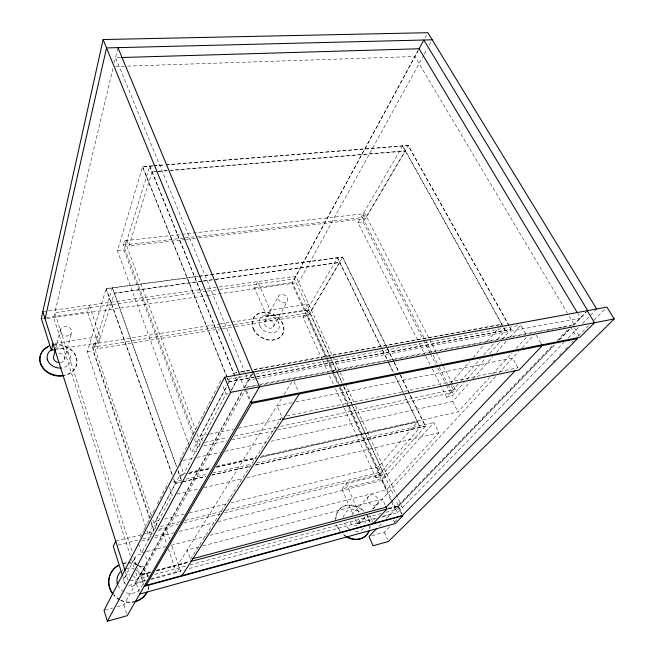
<?xml version="1.0" encoding="UTF-8"?>
<svg xmlns="http://www.w3.org/2000/svg" width="654" height="654" viewBox="0 0 654 654"><rect width="100%" height="100%" fill="white"/><g stroke="black" fill="none" stroke-linecap="round" stroke-linejoin="round"><path stroke-width="0.49" stroke-dasharray="3.27 2.45" d="M112.97 68.482L53.612 317.574L130.342 555.606M114.36 62.637L117.704 48.633M55.615 348.656L60.446 329.502M64.419 359.635L71.58 332.992M98.018 342.9L87.415 311.835L89.296 305.181L100.029 336.426L98.018 342.9L56.342 349.473M76.314 365.529L76.444 365.071M145.719 526.911L87.244 351.844L106.144 288.602L198.236 276.29M189.627 446.543L117.434 250.842L142.621 166.582L152.823 165.773M149.921 517.854L92.328 347.2L93.318 343.947L219.262 324.082M193.764 433.488L123.41 245.046L124.71 240.754L364.875 213.621L429.106 338.519M149.586 518.655L93.031 350.912L112.406 287.768L176.539 466.441M193.053 435.466L123.974 250.081L149.774 166.018L236.634 380.326L231.254 390.332M221.583 328.725L96.972 348.68L114.303 293.057L214.438 279.422M185.605 239.446L128.969 245.986L152.104 171.757L157.189 171.34M266.84 316.291L254.512 287.948L257.668 281.596L270.143 310.078L266.84 316.291L305.107 310.258L308.672 304.11L270.143 310.078M140.152 537.384L143.406 531.056M143.864 530.149L147.117 523.829M147.583 522.922L155.472 507.569M157.328 503.956L168.013 483.175M220.709 380.636L179.229 461.356L182.221 460.702M253.335 318.359L253.564 317.909M124.652 577.637L135.321 557.331M152.701 533.558L148.303 534.653L175.362 483.339L173.997 479.505M197.001 451.137L191.745 452.274L226.431 386.481M226.905 385.582L228.916 381.764L227.396 377.971M157.034 525.53L155.578 521.238L179.76 475.401L184.73 474.281M202.388 441.148L200.492 436.104L226.505 386.8M228.401 383.211L231.238 377.84M145.401 551.902L141.444 552.916L172.231 495.16L169.304 486.862M185.662 473.234L183.676 473.676L226.063 394.133L222.491 385.141M264.837 321.547L278.4 296.099M231.59 389.776L239.822 374.48M418.168 50.481L291.929 283.411L332.96 373.409M305.107 310.258L292.452 282.528L418.159 50.611M424.953 38.071L427.863 32.7M273.536 326.51L287.408 301.232M423.866 54.977L298.706 282.438L206.754 295.624M424.356 54.086L427.299 48.731M429.261 45.159L432.204 39.812M241.776 391.738L137.855 578.921L135.664 572.119M243.754 388.174L252.657 372.126M135.321 583.777L146.455 563.732M155.317 535.74L163.14 533.77L166.018 528.596L169.623 539.1M117.262 606.708L123.868 604.868L242.454 391.623M252.379 373.777L244.441 388.059L257.48 385.541M144.82 581.594L142.359 574.016L245.888 388.795M282.569 323.951L282.822 323.509M282.544 334.3L282.798 333.859M322.332 359.88L302.949 317.149L337.587 257.668L382.255 349.367M417.546 339.941L357.983 222.654L402.733 145.817L505.379 330.319L497.114 339.728M234.271 324.613L306.751 313.078L308.557 309.988L329.845 356.438M197.385 236.544L362.569 217.569L364.875 213.621M302.949 317.149L307.666 316.389L342.606 256.997L386.955 347.495M357.983 222.654L363.174 222.041L408.276 145.376L509.196 325.684M235.653 326.469L309.015 314.721L339.867 262.336L215.452 279.283M198.751 237.925L365.602 218.632L405.521 150.837L170.424 170.244M281.375 398.785L178.19 564.443L182.016 575.577M284.049 394.493L293.229 379.753M151.148 579.452L176.392 572.618L179.458 567.746L171.593 544.831M190.461 559.293L281.792 416.95M341.911 488.914L346.219 483.747L386.653 473.692L382.059 478.842L341.911 488.914L353.062 514.567M230.895 502.836L378.568 466.768L417.53 421.765L260.341 457.228M450.377 383.816L469.744 361.441M473.087 357.591L483.772 345.247M487.107 341.388L499.133 327.499M499.795 326.73L501.978 324.212L253.809 369.469M344.249 408.186L375.854 477.853L420.228 427.307L395.212 375.96M432.327 369.036L446.641 397.223L458.086 384.184M460.751 381.151L480.298 358.891M483.649 355.065L493.754 343.554M224.273 512.973L380.342 474.224L382.631 471.616L351.983 404.736M277.574 430.005L452.167 392.613L455.168 389.204L443.535 366.575M375.854 477.853L380.791 476.627L425.484 426.106L409.805 394.109M446.641 397.223L452.077 396.046L464.127 382.427M466.809 379.394L485.562 358.204M489.576 353.659L499.623 342.304M502.297 339.279L511.183 329.232L509.695 326.567M217.97 521.72L382.198 480.379L433.823 422.582L438.867 432.768L386.53 489.879L209.632 535.381M271.042 441.254L452.666 401.482L470.218 381.838M472.916 378.813L492.487 356.904M496.533 352.367L506.654 341.036M510.03 337.26L520.829 325.169L526.2 334.668M351.697 515.115L368.684 496.124M261.199 456.222L457.988 411.906L489.503 377.513M492.241 374.529L512.107 352.849M516.219 348.361L526.495 337.145M355.057 519.153L357.051 523.731L361.572 518.81M358.637 524.206L366.256 515.957M372.494 509.196L377.342 503.948M373.009 509.147L495.994 376.058M498.765 373.066L518.81 351.378M522.145 347.764L534.629 334.259M388.182 508.379L397.787 505.812L552.785 345.14M557.028 340.734L567.647 329.73M378.936 526.249L382.476 522.587M386.727 518.189L553.922 345.173M558.884 340.039L570.223 328.308M572.994 325.439L585.87 312.113M554.445 345.034L395.147 509.793L339.303 387.323M559.399 339.908L570.018 328.929M573.558 325.267L587.717 310.617M382.124 516.946L397.55 512.769L563.895 342.492M568.171 338.126L578.847 327.196M582.403 323.55L596.636 308.982M371.897 535.716L384.397 532.233L390.136 526.421M394.444 522.064L398.033 518.434M553.08 361.564L554.518 360.109M559.538 355.032L560.977 353.577M565.285 349.22L567.435 347.037M571.743 342.68L573.182 341.233M578.201 336.148L588.976 325.251M593.995 320.166L604.762 309.277M105 610.133L112.545 608.024M145.94 580.204L136.106 582.861L139.106 592.213M150.853 578.88L184.281 569.847M189.194 568.514L376.974 517.755M382.876 516.161L390.74 514.036L391.926 516.652M128.813 585.494L145.319 581.022M357.051 523.731L376.336 518.516M150.306 572.397L140.463 575.029L144.15 586.393M156.216 570.819L188.704 562.138M388.574 508.722L398.417 506.098L402.055 514.028M150.657 572.471L139.833 575.365L137.634 568.579M156.559 570.893L189.031 562.219M388.787 508.82L398.629 506.188L395.645 499.689M130.383 580.932L149.087 575.904M154.614 574.425L186.161 565.947M190.101 564.884L381.339 513.496M385.852 512.286L402.357 507.847L354.582 403.959M142.359 574.016L150.109 571.948M156.886 570.133L189.995 561.296M60.52 362.586L61.754 362.259A5.624 4.643 12.2 0 0 64.247 356.634A5.624 4.643 12.2 0 0 57.724 353.356L57.593 353.389M199.029 546.891L187.199 549.981L191.189 561.377M202.977 545.861L382.41 498.969L385.32 505.387M146.39 551.649L166.149 546.564M171.095 545.289L205.683 536.394M141.787 540.899L149.701 538.904M154.646 537.662L174.438 532.683M179.384 531.44L214.013 522.718M118.161 545.06L138.697 539.91M142.605 538.929L151.409 536.721M159.085 529.16L177.855 524.5M183.782 523.028L220.324 513.954M115.701 541.111L154.172 531.538M158.121 530.558L166.018 528.596M160.508 526.535L180.34 521.63M185.286 520.404L224.821 510.635M225.81 510.39L382.631 471.616M155.578 521.238L160.532 520.028M164.497 519.055L184.314 514.216M189.276 513.006L226.93 503.809M177.201 493.999L199.094 488.873M204.064 487.712L242.871 478.63M246.844 477.698L438.867 432.768M175.362 483.339L181.101 482.023M183.046 481.581L205.871 476.357M211.831 474.992L250.531 466.139M255.493 465.002L425.484 426.106M182.965 481.736L205.781 476.513M211.741 475.147L251.422 466.065M255.395 465.158L425.345 426.261L409.674 394.272M172.991 482.039L181.951 479.995M185.932 479.088L206.836 474.322M212.812 472.965L252.632 463.882M256.613 462.975L433.823 422.582M189.635 472.335L211.504 467.414M216.474 466.294L256.229 457.342M188.712 473.382L210.596 468.444M216.564 467.095L256.36 458.119M179.678 475.556L184.649 474.436M188.63 473.537L210.506 468.599M216.474 467.258L256.262 458.274M260.243 457.383L417.399 421.92M183.218 460.481L196.192 457.636M197.189 457.424L220.145 452.396M225.131 451.301L266.047 442.341M205.013 442.398L227.952 437.526M234.598 436.112L276.511 427.193M280.509 426.343L455.168 389.204M203.754 445.815L226.701 440.894M231.688 439.831L273.585 430.855M200.492 436.104L208.487 434.428M209.484 434.223L233.478 429.204M238.473 428.157L281.457 419.165M286.779 415.911L517.976 367.777M292.036 402.676L277.067 405.701L282.855 419.459M296.033 401.867L512.613 358.073L519.17 369.943M226.063 394.133L228.066 393.749M256.237 385.083L244.195 387.372L239.568 376.017M260.243 384.315L574.187 324.621L567.942 314.108M258.477 385.353L531.931 333.254M532.928 333.066L544.954 330.777M545.951 330.589L548.959 330.017M549.957 329.82L557.968 328.3M558.974 328.104L561.974 327.531M562.98 327.343L570.991 325.815M256.188 378.731L248.16 380.236L245.83 374.579M257.194 378.543L580.531 318.057L577.915 313.683M227.731 379.345L520.829 325.169M228.916 381.764L511.183 329.232M236.732 372.584L233.601 373.352L236.617 372.805M240.746 371.856L249.795 370.205M240.631 372.069L249.673 370.426M253.695 369.69L501.806 324.417M87.244 351.844L93.031 350.912M92.328 347.2L221.183 326.689M222.188 326.534L233.265 324.768M222.589 328.561L234.647 326.632M220.267 323.918L308.557 309.988M54.993 343.399L100.029 336.426M42.33 318.277L45.339 317.852M46.336 317.705L87.415 311.835M254.512 287.948L292.452 282.528M46.974 318.531L206.092 295.714M206.443 291.267L54.773 312.686L132.296 552.107M207.449 291.12L218.575 289.55M219.581 289.403L294.406 278.833L337.374 372.559M42.821 311.688L203.108 289.231M207.146 288.667L218.232 287.114M219.237 286.975L295.861 276.241L344.772 382.623M114.246 293.245L202.225 281.253M203.239 281.122L214.365 279.601M215.37 279.462L339.761 262.516M199.249 276.16L342.606 256.997M198.162 276.478L106.087 288.79L172.215 474.861M199.176 276.34L342.508 257.169L386.833 347.658M117.434 250.842L123.974 250.081M186.611 239.323L197.737 238.04M123.41 245.046L184.215 238.056M185.221 237.942L196.372 236.658M158.211 171.258L169.402 170.334M152.022 172.018L157.107 171.593M158.129 171.512L169.321 170.588M170.334 170.506L405.39 151.066M153.837 165.691L165.012 164.8M166.026 164.718L408.276 145.376M152.742 166.026L142.547 166.844L226.905 377.244M153.755 165.944L164.931 165.053M165.944 164.972L408.145 145.605L511.003 329.436L228.802 381.977L227.281 378.192M115.464 66.52L126.663 66.144M127.685 66.111L414.906 56.506L567.419 313.225M120.63 57.552L115.537 57.699L245.446 373.638M574.506 327.973L579.027 335.6M278.596 322.504L278.964 323.125M570.476 326.796L576.493 336.965M364.858 518.491L364.425 517.747A11.985 9.924 44.7 0 1 365.431 523.421M536.305 335.249L540.768 343.056M402.594 146.046L501.724 324.278M503.711 327.85L505.199 330.523M429.572 339.426L435.621 351.19M436.087 352.097L441.671 362.954M363.125 213.817L365.602 218.632M451.227 385.468L453.345 389.588M362.569 217.569L424.773 339.099M425.239 340.006L437.313 363.591M439.169 367.221L447.524 383.546M447.99 384.454L452.167 392.613M363.174 222.041L422.901 338.952M423.367 339.859L429.85 352.547M430.316 353.454L435.866 364.327M437.722 367.957L446.053 384.266M446.519 385.173L452.077 396.046M452.666 401.482L457.988 411.906M419.394 343.579L425.402 355.4M425.86 356.307L430.479 365.398M387.405 348.41L393.675 361.204M394.125 362.12L399.946 373.998M400.395 374.914L409.355 393.201M387.282 348.574L393.553 361.368M394.002 362.283L399.823 374.162M400.273 375.077L409.224 393.356M382.704 350.282L388.958 363.117M389.408 364.033L394.763 375.044M337.48 257.848L387.945 361.449M388.386 362.365L393.299 372.453M395.09 376.115L420.097 427.463M345.206 383.546L354.157 403.027M337.799 373.491L343.325 385.549M343.751 386.481L393.945 495.977M330.27 357.362L336.23 370.368M336.655 371.292L342.189 383.375M343.89 387.086L351.558 403.804M397.787 505.812L401.826 514.641M306.963 310.241L309.015 314.721M378.568 466.768L380.971 472.024M306.751 313.078L338.895 383.457M339.32 384.388L348.623 404.761M349.048 405.684L380.342 474.224M382.059 478.842L397.55 512.769M307.666 316.389L326.264 357.141M326.689 358.065L332.608 371.031M333.025 371.962L338.102 383.072M340.211 387.708L347.822 404.376M348.247 405.3L380.791 476.627M382.198 480.379L386.53 489.879M333.385 374.333L337.611 383.612M322.749 360.804L327.809 371.954M329.493 375.674L333.712 384.961M335.396 388.672L343.824 407.254M393.504 520.134L394.689 522.75M384.397 532.233L387.667 539.575M369.772 515.303L372.96 522.497M346.219 483.747L358.744 512.352M293.998 381.519L298.216 391.239M246.623 390.61L250.335 399.7M245.569 390.757L250.4 402.594M149.692 166.271L236.511 380.546M142.621 166.582L227.02 377.023M126.909 240.508L128.969 245.986M124.71 240.754L195.644 429.948M197.083 433.774L200.664 443.33L198.759 446.878L195.546 438.27M194.483 439.292L198.039 448.848M189.979 447.5L191.745 452.274M179.907 463.253L183.676 473.676M178.264 471.24L182.057 481.81M112.349 287.956L176.457 466.596M177.839 470.439L181.975 481.965L175.28 483.494L173.572 478.703M106.144 288.602L172.296 474.706M163.14 533.77L166.696 544.193M168.307 548.935L176.392 572.618M95.263 343.644L96.972 348.68M93.318 343.947L151.295 515.189M152.93 520.02L155.546 527.762L154.148 530.386L151.221 521.712M151.213 523.478L153.813 531.187M147.011 530.786L148.303 534.653M138.435 543.736L141.444 552.916M133.866 556.955L136.384 564.704M131.593 559.489L134.103 567.263M125.462 571.833L128.209 580.474M122.895 576.754L125.306 584.374M123.868 604.868L126.68 613.853M53.595 345.181A18.68 15.451 12.1 0 1 76.093 357.231A18.68 15.451 12.1 0 1 64.264 375.674M53.71 344.707A18.696 15.459 12.1 0 1 76.224 356.765A18.696 15.459 12.1 0 1 64.394 375.216M55.942 348.198A11.993 9.908 12.2 0 1 70.501 356.185A11.993 9.908 12.2 0 1 62.204 367.867M132.925 575.643A6.156 5.878 27.6 0 1 133.138 585.919L131.675 586.491A6.156 5.878 27.6 0 1 128.511 586.434M124.742 583.589A6.156 5.878 27.6 0 1 126.851 575.52L128.307 574.956A6.156 5.878 27.6 0 1 129.876 574.792M145.245 556.325A6.426 6.05 27.8 0 1 144.199 565.931L142.678 566.511A6.426 6.05 27.8 0 1 139.384 566.429M136.49 564.77A6.426 6.05 27.8 0 1 137.593 555.156L139.106 554.584A6.426 6.05 27.8 0 1 140.733 554.42M135.108 601.737A20.438 19.546 27.6 0 1 120.295 600.298M119.502 599.881A20.438 19.546 27.6 0 1 113.87 595.442M123.009 563.65A20.438 19.546 27.6 0 1 126.435 563.069M128.168 562.996A20.438 19.546 27.6 0 1 136.702 564.819M138.272 565.596A20.438 19.546 27.6 0 1 147.878 576.558M148.989 585.845A20.438 19.546 27.6 0 1 147.804 590.456M135.304 601.394A20.454 19.555 27.6 0 1 120.483 599.955M119.682 599.546A20.454 19.555 27.6 0 1 113.461 594.412M123.189 563.29A20.454 19.555 27.6 0 1 126.614 562.71M128.356 562.636A20.454 19.555 27.6 0 1 136.89 564.459M138.468 565.236A20.454 19.555 27.6 0 1 148.074 576.207M148.899 587.178A20.454 19.555 27.6 0 1 148.008 590.112M135.958 569.798A13.129 12.54 27.6 0 1 141.656 586.72A13.129 12.54 27.6 0 1 124.685 592.181M123.917 591.796A13.129 12.54 27.6 0 1 117.785 584.856M121.669 570.721A13.129 12.54 27.6 0 1 123.042 569.814M126.116 568.555A13.129 12.54 27.6 0 1 134.413 569.078M349.735 521.557A5.616 4.652 44.7 0 0 356.544 525.456L357.705 524.99A5.616 4.652 44.7 0 0 358.515 518.025M346.301 536.313A18.68 15.492 44.8 0 1 343.129 533.983M339.81 530.345A18.68 15.492 44.8 0 1 336.761 524.361M335.894 518.965A18.68 15.492 44.8 0 1 345.909 505.428A18.68 15.492 44.8 0 1 364.319 511.42M366.747 514.412A18.68 15.492 44.8 0 1 369.951 522.162M370.18 526.576A18.68 15.492 44.8 0 1 369.755 529.102M346.816 537.147A18.664 15.483 44.8 0 1 342.81 534.334M341.388 532.969A18.664 15.483 44.8 0 1 336.189 523.813M335.682 521.115A18.664 15.483 44.8 0 1 344.781 506.033A18.664 15.483 44.8 0 1 363.992 511.78M365.864 513.987A18.664 15.483 44.8 0 1 369.624 522.513M369.853 524.287A18.664 15.483 44.8 0 1 369.608 528.628M363.51 528.326A11.985 9.924 44.7 0 1 353.487 531.064M349.334 529.102A11.985 9.924 44.7 0 1 344.437 523.118M343.497 517.404A11.985 9.924 44.7 0 1 360.779 512.818M376.385 504.741L375.2 505.215A5.837 4.742 43.7 0 1 368.447 501.847A5.837 4.742 43.7 0 1 369.641 495.34L370.826 494.874A5.837 4.742 43.7 0 1 377.554 498.25A5.837 4.742 43.7 0 1 376.385 504.741M271.966 327.858L270.87 328.161A5.011 3.891 28.4 0 1 264.96 325.185A5.011 3.891 28.4 0 1 266.415 320.207L267.511 319.912A5.011 3.891 28.4 0 1 273.397 322.888A5.011 3.891 28.4 0 1 271.966 327.858M285.806 302.589L284.678 302.892A5.183 3.94 28.4 0 1 278.563 299.802A5.183 3.94 28.4 0 1 280.01 294.758L281.138 294.464A5.183 3.94 28.4 0 1 287.229 297.545A5.183 3.94 28.4 0 1 285.806 302.589M68.834 335.649L67.427 336.001A5.845 4.733 13.2 0 1 60.618 332.6A5.845 4.733 13.2 0 1 63.209 326.861L64.607 326.518A5.845 4.733 13.2 0 1 71.392 329.918A5.845 4.733 13.2 0 1 68.834 335.649M253.433 328.529A16.652 12.966 28.4 0 0 280.713 336.557A16.652 12.966 28.4 0 0 270.2 312.914A16.652 12.966 28.4 0 0 253.433 328.529M253.196 328.978A16.644 12.957 28.4 0 0 280.468 336.998A16.644 12.957 28.4 0 0 269.963 313.364A16.644 12.957 28.4 0 0 253.196 328.978M259.728 325.659A10.685 8.298 28.4 0 0 277.222 330.867A10.685 8.298 28.4 0 0 270.527 315.702A10.685 8.298 28.4 0 0 259.728 325.659"/><path stroke-width="0.98" d="M596.636 308.982L427.863 32.7L103.128 39.551L41.325 318.424L51.38 350.25L55.345 349.628L53.685 356.324A5.624 4.643 12.2 0 0 58.942 362.659M45.077 318.8L106.545 47.922L432.204 39.812M40.384 363.33L40.491 362.864M51.38 350.25L52.99 343.702M115.701 541.111L113.273 546.286L122.6 575.806M376.81 528.457L369.019 536.517L373.074 545.788L388.492 541.414L614.229 318.948L606.92 307.094L224.633 377.268L104.051 610.395L107.354 621.3L127.236 615.651L259.524 386.808L253.368 371.995M107.354 621.3L230.658 392.326L224.633 377.268M418.969 49.001L423.841 40.017L587.717 310.617M146.055 585.379L251.823 403.33L577.49 338.658L402.235 515.524L146.055 585.379L145.441 583.482M182.016 575.577L299.368 393.888M515.172 370.744L386.146 507.218L192.423 558.769M373.352 523.396L386.98 509.057L385.729 506.31M139.703 594.077L395.081 523.625L402.856 515.785L144.15 586.393M191.189 561.377L386.98 509.057M282.855 419.459L519.17 369.943L542.248 345.655L541.259 343.922M250.4 402.594L580.033 337.3L594.494 322.724L587.227 310.715M230.658 392.326L614.229 318.948M121.652 57.519L419.1 48.764L577.384 312.808M47.17 359.144L47.505 359.847M117.107 583.196L117.507 584.063A13.129 12.54 27.6 0 1 120.434 571.809M117.941 47.636L252.657 372.126M251.079 401.515L251.823 403.33M103.128 39.551L239.822 374.48M42.821 311.688L125.151 570.877M63.463 375.396A18.696 15.459 12.1 0 1 41.316 364.948A18.696 15.459 12.1 0 1 49.254 345.941M63.34 375.854A18.68 15.451 12.1 0 1 42.281 367.303A18.68 15.451 12.1 0 1 45.289 348.607M45.993 348.1A18.68 15.451 12.1 0 1 48.314 346.784M61.443 367.965A11.993 9.908 12.2 0 1 48.077 361.261A11.993 9.908 12.2 0 1 52.206 349.399M147.15 591.968A20.454 19.555 27.6 0 1 135.304 601.394M112.905 593.709A20.454 19.555 27.6 0 1 118.407 565.228M146.946 592.311A20.438 19.546 27.6 0 1 135.108 601.737M112.725 594.053A20.438 19.546 27.6 0 1 118.227 565.587M368.913 531.048A18.664 15.483 44.8 0 1 346.816 537.147M369.248 530.696A18.68 15.492 44.8 0 1 347.135 536.795"/></g></svg>
